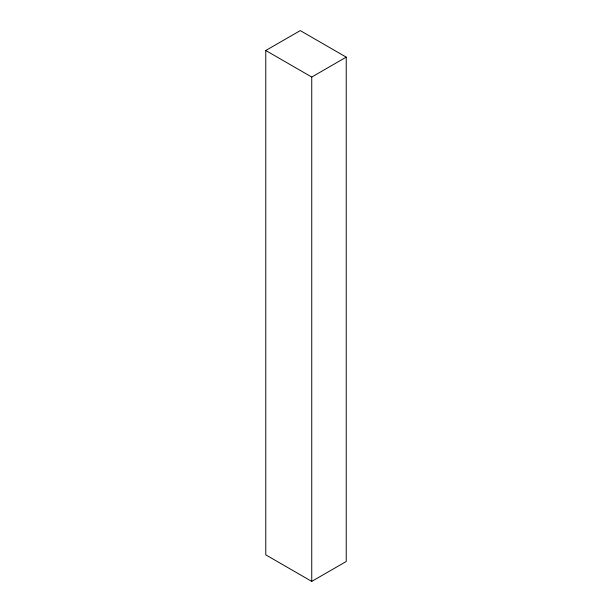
<?xml version="1.0" encoding="UTF-8"?>
<svg xmlns="http://www.w3.org/2000/svg" width="612" height="612" viewBox="0 0 612 612"><rect width="100%" height="100%" fill="white"/><g stroke="black" fill="none" stroke-linecap="round" stroke-linejoin="round"><path stroke-width="0.92" d="M265.769 50.505L300.255 30.6L346.231 57.146L346.231 561.495L311.745 581.4L265.769 554.855L265.769 50.505L311.745 77.051L346.231 57.146M311.745 77.051L311.745 581.4"/></g></svg>
